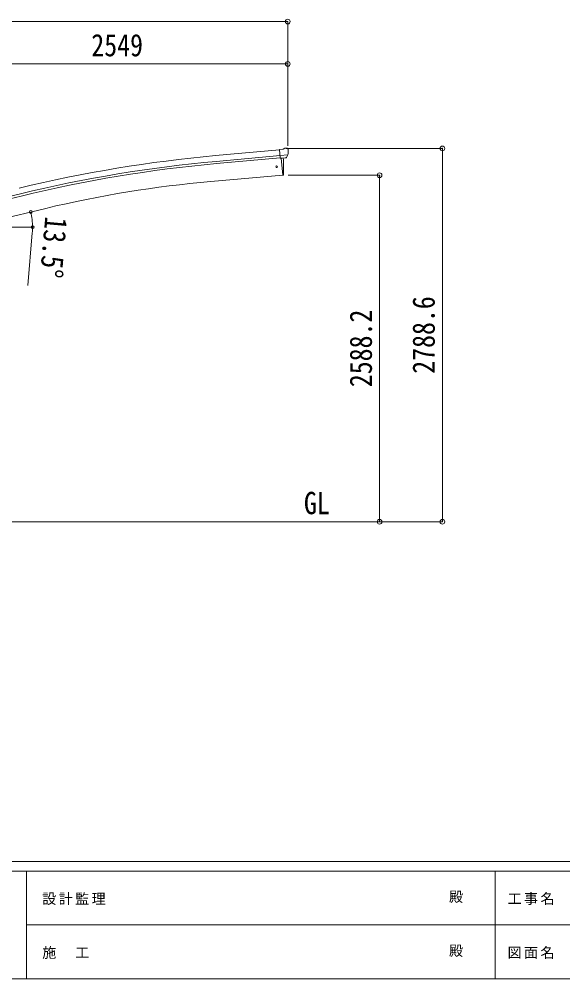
# Model space of a CAD drawing. Units: millimetres at full size. Extents: x -9783 to 33612, y -6828 to 13322.
# Drawn here: x -4023 to 35, y -6828 to 337 of the extents above; entities that cross this region are included whole.
import ezdxf
from ezdxf.enums import TextEntityAlignment as Align

# ---------------------------------------------------------------- set-up
doc = ezdxf.new("R2010")
doc.units = ezdxf.units.MM
doc.header["$LTSCALE"] = 35
doc.header["$PDMODE"] = 32
doc.header["$PDSIZE"] = 35
for name, color, linetype, lineweight in [('0-0_0', 7, 'Continuous', 9), ('0-1_本体', 4, 'Continuous', 9), ('0-2_部品', 7, 'Continuous', 9), ('0-A_寸法', 6, 'Continuous', 9), ('F-0_240', 7, 'Continuous', 9)]:
    doc.layers.add(name, color=color, linetype=linetype, lineweight=lineweight)
doc.styles.add('ＭＳ ゴシック', font='')
doc.styles.get('ＭＳ ゴシック').set_extended_font_data('MS Gothic')

msp = doc.modelspace()

# ---------------------------------------------------------------- linework, layer by layer
at = {"layer": '0-0_0', "color": 6}
for p, q in [((-863.45, -3415.77), (-863.45, -627.17)), ((-1332.47, -827.57), (-1332.47, -3415.77))]:
    msp.add_line(p, q, dxfattribs=at)
at = {"layer": '0-0_0'}
msp.add_line((-7577.81, -3415.77), (-1571.14, -3415.77), dxfattribs=at)
at = {"layer": '0-1_本体'}
for p, q in [((-2078.92, -637.97), (-2556.23, -681.25)), ((-2075.16, -680.96), (-2552.34, -724.23)), ((-2073.69, -697.74), (-2550.82, -741)), ((-2066.47, -699.95), (-2055.3, -827.56)), ((-2593.25, -874.62), (-2055.3, -827.56)), ((-4495.7, -1084.15), (-4012.69, -966.63)), ((-4491.77, -1100.52), (-4008.71, -983)), ((-4410.29, -1215.77), (-3824.62, -1075.16))]:
    msp.add_line(p, q, dxfattribs=at)
for centre, radius, start, end in [((-1651.53, -10671.17), 10030.81, 95.17465, 103.67464), ((-1651.53, -10671.17), 9987.65, 95.17465, 103.67464), ((-1651.53, -10671.17), 9970.81, 95.17465, 103.67464), ((-1859.63, -9259.94), 8417.35, 95.00001, 103.5)]:
    msp.add_arc(centre, radius, start, end, dxfattribs=at)
at = {"layer": '0-2_部品'}
for p, q in [((-2052.53, -633.58), (-2079.1, -635.9)), ((-2073.44, -700.56), (-2079.1, -635.9)), ((-2052.53, -633.58), (-2040.81, -626.81)), ((-2025.91, -625.23), (-2039.57, -626.42)), ((-2016.77, -630.98), (-2022.26, -626.38)), ((-2015.71, -633.02), (-2015.59, -634.36)), ((-2016.24, -675.87), (-2075.15, -681.02)), ((-2063.48, -699.69), (-2073.44, -700.56)), ((-2066.47, -699.95), (-2055.3, -827.56)), ((-2029.87, -696.75), (-2037.58, -697.43)), ((-2027.49, -695.35), (-2016.55, -676.42)), ((-2055.3, -827.56), (-2053.25, -827.3))]:
    msp.add_line(p, q, dxfattribs=at)
for points in [[(-2063.48, -699.69), (-2063.21, -699.76), (-2037.83, -697.54), (-2037.58, -697.43)], [(-2016.16, -675.23), (-2016.45, -676.22), (-2016.55, -676.42)]]:
    msp.add_lwpolyline(points, dxfattribs=at)
msp.add_circle((-2100.99, -764.3), 6.5, dxfattribs=at)
for centre, radius, start, end in [((-2039.31, -629.41), 3, 95, 120), ((-2025.47, -630.21), 5, 50.00648, 94.99352), ((-2217.22, -652), 202.4, 353.4085, 5), ((-2949.07, -771.74), 900, 356.63919, 4.64986), ((-2053.61, -824.33), 3, 277, 356.63919)]:
    msp.add_arc(centre, radius, start, end, dxfattribs=at)
for centre, major_axis, ratio, start_param, end_param in [((-2011.39, -628.97), (-15.35, 3.44), 0.101033, 5.9751426, 5.9753737), ((-2018.71, -633.27), (2.71, -1.31), 0.997474, 0.5366567, 1.3225652), ((-2030.14, -693.76), (1.62, -2.54), 0.997631, 5.8041905, 5.8929484), ((-2030.21, -693.65), (-3.5, 2.17), 0.650902, 2.1145521, 2.1873627), ((-2030.09, -693.84), (1.62, -2.54), 0.997631, 5.965759, 6.7621801)]:
    msp.add_ellipse(centre, major_axis=major_axis, ratio=ratio, start_param=start_param, end_param=end_param, dxfattribs=at)
at = {"layer": '0-A_寸法'}
for p, q in [((-7131.47, 319.85), (-2017.47, 319.85)), ((-2017.47, 319.85), (-2017.47, -609)), ((-4566.47, 3.23), (-2017.47, 3.23)), ((-2017.47, 3.23), (-2017.47, -217.77)), ((-863.45, -627.17), (-2030.48, -627.17)), ((-1332.47, -827.57), (-2013.77, -827.57)), ((-4308.84, -1215.77), (-3921.99, -1215.77)), ((-3924.84, -1258.23), (-3959.2, -1650.73)), ((-1332.47, -3415.77), (-1661.29, -3415.77)), ((-863.45, -3415.77), (-1332.47, -3415.77))]:
    msp.add_line(p, q, dxfattribs=at)
for centre in [(-3936.44, -1102.12), (-3922.99, -1215.77)]:
    msp.add_circle(centre, 10.62, dxfattribs=at)
for start, end in [(0, 13.5), (354.99678, 0)]:
    msp.add_arc((-4409.84, -1215.77), 486.86, start, end, dxfattribs=at)
for p in [(-2017.47, 319.85), (-2017.47, 3.23), (-863.45, -627.17), (-1332.47, -827.57), (-1332.47, -3415.77), (-863.45, -3415.77)]:
    msp.add_point(p, dxfattribs=at)
at = {"layer": 'F-0_240', "color": 5}
for p, q in [((-9783.03, -5953.1), (9396.97, -5953.1)), ((-9783.03, -6023.1), (6285.75, -6023.1)), ((-3969.25, -6023.1), (-3969.25, -6828.1)), ((-469.25, -6023.1), (-469.25, -6828.1)), ((-3969.25, -6425.6), (3205.75, -6425.6)), ((-9783.03, -6828.1), (9396.97, -6828.1))]:
    msp.add_line(p, q, dxfattribs=at)

# ---------------------------------------------------------------- texts
at = {"layer": '0-0_0', "style": 'ＭＳ ゴシック', "width": 0.85}
msp.add_text('GL', height=166.8, dxfattribs=at).set_placement((-1897.08, -3408.83), align=Align.BOTTOM_LEFT)
at = {"layer": '0-A_寸法', "color": 7, "style": 'ＭＳ ゴシック', "width": 0.85}
msp.add_text('2549', height=166.8, dxfattribs=at).set_placement((-3484.47, 10.23), align=Align.BOTTOM_LEFT)
for s, rotation, p in [('13.5°', 264.997, (-3877.69, -1128.1)), ('2788.6', 90, (-870.45, -2310.22)), ('2588.2', 90, (-1339.47, -2410.42))]:
    msp.add_text(s, height=166.8, rotation=rotation, dxfattribs=at).set_placement(p, align=Align.BOTTOM_LEFT)
at = {"layer": 'F-0_240', "style": 'ＭＳ ゴシック'}
for p in [(-814.24, -6276.85), (-814.24, -6679.35)]:
    msp.add_text('殿', height=76.98, dxfattribs=at).set_placement(p, align=Align.BOTTOM_LEFT)
at = {"layer": 'F-0_240', "char_height": 76.98, "attachment_point": 7, "style": 'ＭＳ ゴシック'}
for s, insert in [('\\T1.17;設計監理', (-3851.04, -6276.85)), ('\\T1.17;工事名', (-376.96, -6276.85)), ('\\T1.17;施\u3000工', (-3851.04, -6679.35)), ('\\T1.17;図面名', (-376.96, -6679.35))]:
    msp.add_mtext(s, dxfattribs=dict(at, insert=insert))

doc.saveas('drawing.dxf')
